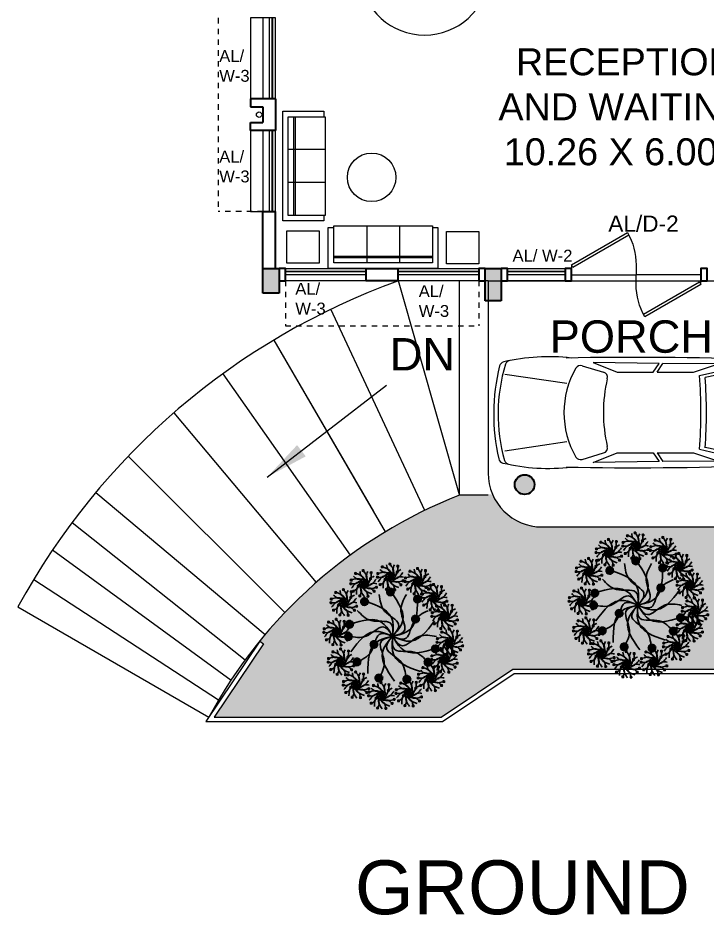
# Model space of a CAD drawing. Header units: millimetres. Extents: x 1898 to 3725, y 783 to 1532.
# Drawn here: x 3099.13 to 3111.91, y 1070.76 to 1087.38 of the extents above; entities that cross this region are included whole.
import ezdxf

# ---------------------------------------------------------------- set-up
doc = ezdxf.new("R2010")
doc.units = ezdxf.units.MM
doc.linetypes.add('CENTER2', pattern=[1.125, 0.75, -0.125, 0.125, -0.125])
doc.linetypes.add('DASHED2', pattern=[0.375, 0.25, -0.125])
doc.layers.get('0').update_dxf_attribs({"lineweight": 20})
for name, color, linetype, lineweight in [('Arrow', 1, 'Continuous', 15), ('CLL LEV.', 15, 'Continuous', 18), ('COL HATCH', 253, 'Continuous', 13), ('Column', 251, 'Continuous', 30), ('DIM', 6, 'Continuous', 18), ('Door', 54, 'Continuous', 18), ('expension joint', 248, 'Continuous', 18), ('Fixture', 44, 'Continuous', 13), ('Hatch', 43, 'Continuous', 13), ('Landscaping', 82, 'Continuous', 13), ('PROJ.', 30, 'DASHED2', 15), ('Railing', 23, 'Continuous', 13), ('RAMP', 213, 'Continuous', 20), ('TEXT', 7, 'Continuous', 15), ('Text-2', 180, 'Continuous', 25), ('TREE', 64, 'Continuous', 13), ('Wall', 7, 'Continuous', 30), ('Window', 150, 'Continuous', 15), ('Window-Wall', 7, 'Continuous', 18)]:
    doc.layers.add(name, color=color, linetype=linetype, lineweight=lineweight)
doc.styles.add('L120', font='arial.ttf', dxfattribs={"height": 0.6})
doc.styles.get("Standard").update_dxf_attribs({"font": 'arial.ttf', "height": 0.2})
doc.styles.add('Tabrej.', font='arial.ttf', dxfattribs={"height": 2})
doc.dimstyles.get("Standard").update_dxf_attribs({"dimtxt": 0.2, "dimasz": 0.07, "dimexe": 0.1, "dimexo": 0.02, "dimgap": 0.09, "dimtad": 0, "dimdec": 3, "dimzin": 0, "dimdsep": 46, "dimtxsty": 'Standard', "dimcen": 0.09, "dimclrd": 3, "dimclre": 3, "dimclrt": 7, "dimadec": 0, "dimazin": 0, "dimtfac": 1, "dimtdec": 3, "dimtofl": 0, "dimtmove": 0, "dimatfit": 3, "dimfxl": 0, "dimtolj": 1, "dimtzin": 0, "dimlwd": -1, "dimlwe": -1, "dimarcsym": 0})

# ---------------------------------------------------------------- blocks, each defined once
blk = doc.blocks.new('WINDOW 1')
at = {"layer": 'CLL LEV.'}
for p, q in [((-0.2299999999995634, 0), (-0.4599999999991269, 0)), ((-0.4599999999991269, 0), (-0.4599999999991269, -1.5)), ((-0.4599999999991269, -1.5), (-0.2299999999995634, -1.5))]:
    blk.add_line(p, q, dxfattribs=at)
at = {"layer": 'Window'}
for p, q in [((-0.0650000000005093, 0), (-0.0650000000005093, -1.5)), ((-0.0499999999992724, -1.5), (-0.0499999999992724, 0))]:
    blk.add_line(p, q, dxfattribs=at)
at = {"layer": 'Window-Wall'}
for p, q in [((0, 0), (-0.2299999999995634, 0)), ((-0.2299999999995634, 0), (-0.2299999999995634, -1.5)), ((-0.1149999999997817, 0), (-0.1149999999997817, -1.5)), ((0, -1.5), (0, 0)), ((-0.2299999999995634, -1.5), (0, -1.5))]:
    blk.add_line(p, q, dxfattribs=at)
blk = doc.blocks.new('*U18')
for p, q in [((0, 0), (0, 5.999999999999999)), ((40, -1.47e-14), (40, 5.999999999999982))]:
    blk.add_line(p, q)
blk.add_lwpolyline([(0, 9e-16), (34.64101615137753, -20.00000000000001), (35.51601615137754, -18.48445554337724), (0.875, 1.515544456622766)], close=True)
blk.add_arc((0, 0), 40, 330.0000000000001, 360)
blk = doc.blocks.new('Door')
at = {"layer": 'Door'}
blk.add_line((0, 0.1799072477216317), (1.199381651477543, 0.1799072477216312), dxfattribs=at)
at = {"layer": 'Door', "xscale": 0.0299845412869386, "yscale": 0.0299845412869386, "zscale": 0.0299845412869386}
blk.add_blockref('*U18', (0, 0), dxfattribs=at)
blk = doc.blocks.new('sofa1')
for p, q in [((1016, -1.867e-13), (-1016, 1.867e-13)), ((-1016, 1.867e-13), (-1016, -761.9999999999997)), ((-914.4, -101.5999999999998), (-914.4, -787.4000000000315)), ((914.4000000000619, -101.6000000000001), (-914.4, -101.5999999999998)), ((-304.7999999999798, -787.4000000000315), (-304.7999999999798, -101.5999999999999)), ((304.8000000000403, -787.4000000000316), (304.8000000000404, -101.6)), ((914.4000000000605, -787.4000000000319), (914.4000000000619, -101.6000000000001)), ((1016, -762), (1016, -1.867e-13)), ((-914.4, -203.1999999999998), (914.4, -203.2000000000002)), ((-914.4, -228.5999999999998), (914.4, -228.6000000000002)), ((-1016, -761.9999999999997), (-914.4, -761.9999999999997)), ((-914.4, -787.4000000000315), (914.4000000000605, -787.4000000000319)), ((914.3999999999997, -762), (1016, -762))]:
    blk.add_line(p, q)
blk = doc.blocks.new('chair1')
for p, q in [((527.4870721769571, 223.5729166666651), (555.8742031836962, 242.9956905133836)), ((527.4870721769564, -223.572916666668), (555.8742031836954, -242.9956905133866))]:
    blk.add_line(p, q)
blk.add_lwpolyline([(57.78737914823243, 204.2636756420529, -0.2838044351802746), (154.6206205289036, 253.0051443462078), (416.0407490489385, 230.2729592575098, -0.3890307372447043), (510.2891555102902, 127.4733835630678), (510.2891555102893, -127.4733835630707, -0.3890307372447047), (416.0407490489378, -230.2729592575127), (154.6206205289036, -253.0051443462107, -0.2838044351802786), (57.78737914823093, -204.2636756420537)], format="xyb")
for centre, radius, start, end in [((389.6731711266473, -1.5972e-12), 389.7073621372094, 148.3892090100921, 211.6107909899075), ((200.7266555102896, -1.0829e-12), 395.9257745676757, 325.6196552761551, 34.38034472384486), ((200.7266555102896, -1.0829e-12), 430.3216079010089, 325.6196552761551, 34.38034472384486)]:
    blk.add_arc(centre, radius, start, end)
blk = doc.blocks.new('rec table')
at = {"layer": 'Fixture', "linetype": 'CENTER2'}
blk.add_line((12601.89610775247, -1085.318805362488), (12601.28900525899, -1085.318805362406), dxfattribs=at)
at = {"layer": 'Fixture'}
blk.add_line((12603.68900525899, -1085.318805362406), (12603.08190276514, -1085.318805362406), dxfattribs=at)
for radius, start, end in [(1.207060455616074, 186.200138675368, 353.7998613246319), (0.6070604556160748, 192.4007083911892, 347.5992916088108)]:
    blk.add_arc((12602.48900525899, -1085.188440706491), radius, start, end, dxfattribs=at)
at = {"layer": 'Fixture', "xscale": 0.001000000000426, "yscale": 0.001000000000426, "zscale": 0.001000000000426, "rotation": 90}
blk.add_blockref('chair1', (12602.46743153237, -1085.320722186521), dxfattribs=at)
blk = doc.blocks.new('PLANTDF')
at = {"color": 1, "lineweight": -3}
for centre, start, end in [((9522.96468687786, -929.890799303193), 278.6787355325631, 342.5072770895728), ((9523.029698928487, -929.8855765446502), 206.6787355312655, 270.5072770896726), ((9522.950672370347, -929.909124881734), 302.6787355334631, 6.507277088643888), ((9522.94956418792, -929.9542433587284), 350.6787355326362, 54.507277088133), ((9523.04645920266, -929.9014298237882), 182.6787355316195, 246.5072770898981), ((9522.945323164966, -929.9315663445076), 326.6787355310985, 30.50727708836977), ((9523.054755895517, -929.9457927578917), 134.6787355333775, 198.507277089071), ((9523.05532236546, -929.922729532586), 158.6787355324081, 222.5072770895164), ((9523.17395564638, -929.8259844103453), 254.6787355318637, 318.507277087344), ((9523.1713644264, -929.9314831950801), 38.67873553348718, 102.5072770877422), ((9523.19424209671, -929.9344573253377), 62.67873553118743, 126.5072770889639), ((9523.19695174116, -929.8241370136044), 230.6787355320873, 294.507277088827), ((9523.153699072403, -929.8370254456399), 278.6787355325631, 342.5072770895728), ((9523.15167432236, -929.9194610050688), 14.67873553222624, 78.50727708772446), ((9523.216351576262, -929.9278691417012), 86.67873553321755, 150.5072770882663), ((9523.21871112303, -929.8318026870965), 206.6787355312655, 270.5072770896726), ((9523.13968456489, -929.8553510241801), 302.6787355334631, 6.507277088643888), ((9523.138576382466, -929.9004695011748), 350.6787355326362, 54.507277088133), ((9523.23386993518, -929.912857800972), 110.6787355335168, 174.5072770892628), ((9523.2354713972, -929.8476559662345), 182.6787355316195, 246.5072770898981), ((9523.134335359508, -929.8777924869544), 326.6787355310985, 30.50727708836977), ((9523.24376809006, -929.892018900338), 134.6787355333775, 198.507277089071), ((9523.24433456, -929.8689556750328), 158.6787355324081, 222.5072770895164), ((9522.984943451838, -929.8797582678993), 254.6787355318637, 318.507277087344), ((9522.982352231855, -929.9852570526332), 38.67873553348718, 102.5072770877422), ((9523.005229902168, -929.9882311828907), 62.67873553118743, 126.5072770889639), ((9523.007939546615, -929.877910871158), 230.6787355320873, 294.507277088827), ((9522.962662127818, -929.9732348626221), 14.67873553222624, 78.50727708772446), ((9523.027339381717, -929.981642999254), 86.67873553321755, 150.5072770882663), ((9523.04485774064, -929.966631658526), 110.6787355335168, 174.5072770892628), ((9523.361289236855, -929.8909964100154), 254.6787355318637, 318.507277087344), ((9523.358698016877, -929.9964951947501), 38.67873553348718, 102.5072770877422), ((9523.381575687188, -929.9994693250077), 62.67873553118743, 126.5072770889639), ((9523.384285331636, -929.8891490132744), 230.6787355320873, 294.507277088827), ((9523.34103266288, -929.90203744531), 278.6787355325631, 342.5072770895728), ((9523.339007912838, -929.9844730047392), 14.67873553222624, 78.50727708772446), ((9523.403685166739, -929.9928811413713), 86.67873553321755, 150.5072770882663), ((9523.406044713509, -929.8968146867663), 206.6787355312655, 270.5072770896726), ((9523.327018155367, -929.92036302385), 302.6787355334631, 6.507277088643888), ((9523.325909972944, -929.965481500845), 350.6787355326362, 54.507277088133), ((9523.42120352566, -929.9778698006422), 110.6787355335168, 174.5072770892628), ((9523.42280498768, -929.9126679659047), 182.6787355316195, 246.5072770898981), ((9523.321668949984, -929.9428044866247), 326.6787355310985, 30.50727708836977), ((9523.43110168054, -929.9570309000079), 134.6787355333775, 198.507277089071), ((9523.431668150477, -929.9339676747028), 158.6787355324081, 222.5072770895164), ((9522.866448887253, -930.0317781967972), 254.6787355318637, 318.507277087344), ((9522.863857667275, -930.137276981532), 38.67873553348718, 102.5072770877422), ((9522.886735337584, -930.1402511117894), 62.67873553118743, 126.5072770889639), ((9522.889444982033, -930.029930800056), 230.6787355320873, 294.507277088827), ((9522.84619231328, -930.042819232092), 278.6787355325631, 342.5072770895728), ((9522.844167563237, -930.1252547915207), 14.67873553222624, 78.50727708772446), ((9522.908844817137, -930.1336629281527), 86.67873553321755, 150.5072770882663), ((9522.911204363903, -930.037596473548), 206.6787355312655, 270.5072770896726), ((9522.832177805763, -930.0611448106321), 302.6787355334631, 6.507277088643888), ((9522.83106962334, -930.1062632876267), 350.6787355326362, 54.507277088133), ((9522.926363176059, -930.118651587424), 110.6787355335168, 174.5072770892628), ((9522.927964638076, -930.0534497526863), 182.6787355316195, 246.5072770898981), ((9522.826828600384, -930.0835862734067), 326.6787355310985, 30.50727708836977), ((9522.936261330937, -930.0978126867896), 134.6787355333775, 198.507277089071), ((9522.936827800873, -930.0747494614847), 158.6787355324081, 222.5072770895164), ((9523.336639266836, -930.0308945579213), 254.6787355318637, 318.507277087344), ((9523.334048046852, -930.136393342656), 38.67873553348718, 102.5072770877422), ((9523.356925717164, -930.1393674729137), 62.67873553118743, 126.5072770889639), ((9523.359635361612, -930.0290471611803), 230.6787355320873, 294.507277088827), ((9523.316382692858, -930.0419355932152), 278.6787355325631, 342.5072770895728), ((9523.314357942816, -930.1243711526448), 14.67873553222624, 78.50727708772446), ((9523.379035196716, -930.132779289277), 86.67873553321755, 150.5072770882663), ((9523.381394743486, -930.0367128346724), 206.6787355312655, 270.5072770896726), ((9523.302368185345, -930.060261171756), 302.6787355334631, 6.507277088643888), ((9523.301260002918, -930.1053796487506), 350.6787355326362, 54.507277088133), ((9523.396553555636, -930.1177679485482), 110.6787355335168, 174.5072770892628), ((9523.398155017656, -930.0525661138104), 182.6787355316195, 246.5072770898981), ((9523.297018979965, -930.0827026345306), 326.6787355310985, 30.50727708836977), ((9523.40645171051, -930.0969290479137), 134.6787355333775, 198.507277089071), ((9523.407018180456, -930.0738658226088), 158.6787355324081, 222.5072770895164), ((9522.851616587606, -930.1180319267213), 254.6787355318637, 318.507277087344), ((9522.87461268238, -930.1161845299803), 230.6787355320873, 294.507277088827), ((9522.831360013628, -930.1290729620152), 278.6787355325631, 342.5072770895728), ((9522.829335263588, -930.2115085214444), 14.67873553222624, 78.50727708772446), ((9522.894012517489, -930.2199166580763), 86.67873553321755, 150.5072770882663), ((9522.896372064257, -930.1238502034724), 206.6787355312655, 270.5072770896726), ((9522.817345506115, -930.1473985405563), 302.6787355334631, 6.507277088643888), ((9522.81623732369, -930.1925170175508), 350.6787355326362, 54.507277088133), ((9522.911530876407, -930.204905317348), 110.6787355335168, 174.5072770892628), ((9522.913132338428, -930.1397034826106), 182.6787355316195, 246.5072770898981), ((9522.811996300736, -930.16984000333), 326.6787355310985, 30.50727708836977), ((9522.921429031288, -930.184066416714), 134.6787355333775, 198.507277089071), ((9522.921995501225, -930.1610031914082), 158.6787355324081, 222.5072770895164), ((9522.849025367625, -930.2235307114553), 38.67873553348718, 102.5072770877422), ((9522.871903037936, -930.2265048417128), 62.67873553118743, 126.5072770889639), ((9523.028163981247, -930.1883308580499), 254.6787355318637, 318.507277087344), ((9523.051160076024, -930.1864834613092), 230.6787355320873, 294.507277088827), ((9523.007907407271, -930.1993718933443), 278.6787355325631, 342.5072770895728), ((9523.005882657228, -930.2818074527733), 14.67873553222624, 78.50727708772446), ((9523.0729194579, -930.1941491348014), 206.6787355312655, 270.5072770896726), ((9522.99389289976, -930.217697471884), 302.6787355334631, 6.507277088643888), ((9522.992784717331, -930.26281594888), 350.6787355326362, 54.507277088133), ((9523.088078270048, -930.2752042486763), 110.6787355335168, 174.5072770892628), ((9523.089679732071, -930.2100024139386), 182.6787355316195, 246.5072770898981), ((9522.988543694377, -930.2401389346588), 326.6787355310985, 30.50727708836977), ((9523.097976424928, -930.254365348042), 134.6787355333775, 198.507277089071), ((9523.098542894868, -930.2313021227368), 158.6787355324081, 222.5072770895164), ((9523.025572761266, -930.293829642784), 38.67873553348718, 102.5072770877422), ((9523.04845043158, -930.2968037730417), 62.67873553118743, 126.5072770889639), ((9523.070559911132, -930.2902155894052), 86.67873553321755, 150.5072770882663), ((9523.460761159604, -930.2531015847452), 254.6787355318637, 318.507277087344), ((9523.440504585627, -930.2641426200398), 278.6787355325631, 342.5072770895728), ((9523.438479835584, -930.3465781794687), 14.67873553222624, 78.50727708772446), ((9523.505516636253, -930.258919861497), 206.6787355312655, 270.5072770896726), ((9523.42649007811, -930.28246819858), 302.6787355334631, 6.507277088643888), ((9523.425381895688, -930.3275866755754), 350.6787355326362, 54.507277088133), ((9523.520675448404, -930.339974975372), 110.6787355335168, 174.5072770892628), ((9523.522276910424, -930.2747731406344), 182.6787355316195, 246.5072770898981), ((9523.421140872731, -930.3049096613547), 326.6787355310985, 30.50727708836977), ((9523.530573603284, -930.3191360747376), 134.6787355333775, 198.507277089071), ((9522.898638930952, -930.3029132006261), 254.6787355318637, 318.507277087344), ((9522.896047710972, -930.4084119853608), 38.67873553348718, 102.5072770877422), ((9522.91892538128, -930.411386115618), 62.67873553118743, 126.5072770889639), ((9522.921635025728, -930.3010658038851), 230.6787355320873, 294.507277088827), ((9522.878382356976, -930.3139542359207), 278.6787355325631, 342.5072770895728), ((9522.876357606934, -930.3963897953496), 14.67873553222624, 78.50727708772446), ((9522.941034860833, -930.4047979319816), 86.67873553321755, 150.5072770882663), ((9522.943394407605, -930.3087314773774), 206.6787355312655, 270.5072770896726), ((9522.864367849465, -930.3322798144608), 302.6787355334631, 6.507277088643888), ((9522.86325966704, -930.3773982914554), 350.6787355326362, 54.507277088133), ((9522.958553219756, -930.3897865912528), 110.6787355335168, 174.5072770892628), ((9522.960154681774, -930.324584756515), 182.6787355316195, 246.5072770898981), ((9522.85901864408, -930.3547212772354), 326.6787355310985, 30.50727708836977), ((9522.968451374636, -930.3689476906185), 134.6787355333775, 198.507277089071), ((9522.96901784457, -930.3458844653136), 158.6787355324081, 222.5072770895164), ((9523.458169939624, -930.3586003694801), 38.67873553348718, 102.5072770877422), ((9523.481047609934, -930.3615744997373), 62.67873553118743, 126.5072770889639), ((9523.48375725438, -930.251254188004), 230.6787355320873, 294.507277088827), ((9523.503157089486, -930.3549863161007), 86.67873553321755, 150.5072770882663), ((9523.401171842115, -930.3444954964276), 254.6787355318637, 318.507277087344), ((9523.398580622135, -930.4499942811623), 38.67873553348718, 102.5072770877422), ((9523.421458292443, -930.4529684114196), 62.67873553118743, 126.5072770889639), ((9523.424167936892, -930.3426480996865), 230.6787355320873, 294.507277088827), ((9523.380915268139, -930.3555365317222), 278.6787355325631, 342.5072770895728), ((9523.378890518095, -930.4379720911513), 14.67873553222624, 78.50727708772446), ((9523.443567771996, -930.4463802277832), 86.67873553321755, 150.5072770882663), ((9523.445927318766, -930.3503137731785), 206.6787355312655, 270.5072770896726), ((9523.366900760626, -930.3738621102623), 302.6787355334631, 6.507277088643888), ((9523.365792578203, -930.4189805872568), 350.6787355326362, 54.507277088133), ((9523.461086130917, -930.4313688870544), 110.6787355335168, 174.5072770892628), ((9523.462687592935, -930.3661670523168), 182.6787355316195, 246.5072770898981), ((9523.361551555245, -930.3963035730368), 326.6787355310985, 30.50727708836977), ((9523.4709842858, -930.41052998642), 134.6787355333775, 198.507277089071), ((9523.471550755736, -930.387466761115), 158.6787355324081, 222.5072770895164), ((9523.04459433366, -930.4285885048253), 254.6787355318637, 318.507277087344), ((9523.04200311368, -930.5340872895599), 38.67873553348718, 102.5072770877422), ((9523.064880783988, -930.5370614198174), 62.67873553118743, 126.5072770889639), ((9523.067590428436, -930.426741108084), 230.6787355320873, 294.507277088827), ((9523.024337759683, -930.4396295401199), 278.6787355325631, 342.5072770895728), ((9523.022313009642, -930.522065099549), 14.67873553222624, 78.50727708772446), ((9523.08699026354, -930.5304732361807), 86.67873553321755, 150.5072770882663), ((9523.089349810312, -930.4344067815763), 206.6787355312655, 270.5072770896726), ((9523.010323252172, -930.4579551186599), 302.6787355334631, 6.507277088643888), ((9523.009215069746, -930.5030735956548), 350.6787355326362, 54.507277088133), ((9523.104508622464, -930.515461895452), 110.6787355335168, 174.5072770892628), ((9523.106110084482, -930.4502600607144), 182.6787355316195, 246.5072770898981), ((9523.004974046788, -930.4803965814348), 326.6787355310985, 30.50727708836977), ((9523.114406777344, -930.4946229948176), 134.6787355333775, 198.507277089071), ((9523.11497324728, -930.4715597695127), 158.6787355324081, 222.5072770895164), ((9523.221365782929, -930.4640733959034), 278.6787355325631, 342.5072770895728), ((9523.286377833556, -930.4588506373597), 206.6787355312655, 270.5072770896726), ((9523.207351275416, -930.4823989744434), 302.6787355334631, 6.507277088643888), ((9523.206243092993, -930.527517451438), 350.6787355326362, 54.507277088133), ((9523.303138107725, -930.4747039164977), 182.6787355316195, 246.5072770898981), ((9523.202002070035, -930.504840437218), 326.6787355310985, 30.50727708836977), ((9523.31143480059, -930.5190668506012), 134.6787355333775, 198.507277089071), ((9523.312001270524, -930.4960036252963), 158.6787355324081, 222.5072770895164), ((9523.241622356905, -930.4530323606084), 254.6787355318637, 318.507277087344), ((9523.239031136925, -930.5585311453433), 38.67873553348718, 102.5072770877422), ((9523.261908807237, -930.5615052756008), 62.67873553118743, 126.5072770889639), ((9523.264618451685, -930.4511849638676), 230.6787355320873, 294.507277088827), ((9523.219341032887, -930.5465089553322), 14.67873553222624, 78.50727708772446), ((9523.284018286788, -930.5549170919644), 86.67873553321755, 150.5072770882663), ((9523.301536645708, -930.5399057512357), 110.6787355335168, 174.5072770892628)]:
    blk.add_arc(centre, 0.0554807208591023, start, end, dxfattribs=at)
at = {"color": 64, "lineweight": -3}
for points in [[(9522.984576549074, -930.4444711169274), (9523.079264614229, -930.2173931453508), (9523.26974102952, -930.1555036063544), (9523.253927593123, -930.0204185416658), (9523.301271452268, -929.9068790221182)], [(9523.169098107033, -930.5120657327697), (9523.112229278096, -930.2726995464482), (9523.229950176798, -930.11067062981), (9523.137755829184, -930.0106794214947), (9523.109320960668, -929.8909959984517)], [(9523.192611385452, -929.8765721557463), (9523.249480214388, -930.1159383420677), (9523.131759315684, -930.2779672587061), (9523.223953663299, -930.3779584670211), (9523.252388531811, -930.4976418900644)], [(9523.003599190912, -929.9303460133003), (9523.190302954188, -930.0905706669485), (9523.190302954188, -930.290849422234), (9523.323663105799, -930.3175535311757), (9523.417015548666, -930.397665858)], [(9523.377132943408, -929.944166771588), (9523.282444878252, -930.1712447431654), (9523.09196846296, -930.2331342821602), (9523.107781899362, -930.3682193468496), (9523.060438040213, -930.4817588663975)], [(9522.875026591184, -930.2813268734857), (9523.085103927873, -930.1532731836992), (9523.275580343165, -930.2151627226943), (9523.342188013205, -930.0965817049704), (9523.44722685498, -930.0325543263176)], [(9523.358110301573, -930.4582918752158), (9523.171406538297, -930.2980672215676), (9523.171406538297, -930.097788466282), (9523.038046386682, -930.0710843573407), (9522.944693943817, -929.9909720305161)], [(9522.88229259381, -930.0849485583698), (9523.127516799681, -930.1048313074873), (9523.245237698386, -930.2668602241253), (9523.368824608824, -930.2100771717168), (9523.491437165805, -930.2200182163936)], [(9523.479416898672, -930.3036893301463), (9523.2341926928, -930.2838065810288), (9523.116471794096, -930.1217776643904), (9522.992884883659, -930.1785607167993), (9522.870272326676, -930.1686196721226)], [(9523.4866829013, -930.1073110150301), (9523.276605564608, -930.2353647048168), (9523.08612914932, -930.1734751658217), (9523.019521479277, -930.2920561835454), (9522.914482637503, -930.3560835621986)]]:
    blk.add_spline(points, degree=3, dxfattribs=at)
blk = doc.blocks.new('02PCAR01')
at = {"color": 0, "linetype": 'ByBlock'}
for p, q in [((-137.9997438427015, 26.02802630609608), (-144.9997438427015, 26.02802630609608)), ((-112.5247819854683, 20.16499277812227), (-137.9997438427015, 26.02802630609608)), ((-122.9401215569276, 26.61152007061128), (-92.4825269204805, 26.842350233243)), ((-109.2888132979967, 22.08449975347685), (-122.9401215569276, 26.61152007061128)), ((-89.35098485400908, 22.08449975347685), (-92.4825269204805, 26.842350233243)), ((-90.39052768432225, 26.87140577818968), (-54.31320606322538, 27.31692413403835)), ((-87.23477266372788, 22.08449975347685), (-90.39052768432225, 26.87140577818968)), ((-54.31320606322538, 27.31692413403835), (-67.49966556103323, 22.08449975347685)), ((-48.33139423533862, 25.72324851662847), (-60.00702973400735, 22.19852836608698)), ((-136.9130736546792, 23.49530788033076), (-115.5914849860858, 19.26288349976949)), ((-89.35098485400908, 22.08449975347685), (-109.2888132979967, 22.08449975347685)), ((-67.49966556103323, 22.08449975347685), (-87.23477266372788, 22.08449975347685)), ((-5.999743842701491, 20.97197369390415), (-39.99974384270149, 15.97197369390415)), ((-136.9130736546792, -23.35685276945196), (-115.5914849860858, -19.12442838889046)), ((-5.999743842701491, -20.97197369390392), (-39.99974384270149, -15.97197369390392)), ((-112.5133255233961, -20.10595152365045), (-137.9997438427015, -25.97197369390392)), ((-109.2888132979967, -21.94604464259828), (-122.9401215569276, -26.47306495973271)), ((-89.35098485400908, -21.94604464259805), (-109.2888132979967, -21.94604464259828)), ((-89.35098485400908, -21.94604464259805), (-92.4825269204805, -26.70389512236443)), ((-87.23477266372788, -21.94604464259828), (-90.39052768432225, -26.73295066731089)), ((-67.49966556103323, -21.94604464259828), (-87.23477266372788, -21.94604464259828)), ((-54.31320606322538, -27.17846902315955), (-67.49966556103323, -21.94604464259828)), ((-48.33139423534863, -25.52351837676929), (-60.00702973400189, -21.99879822623257)), ((-137.9997438427015, -25.97197369390392), (-144.9997438427015, -25.97197369390392)), ((-122.9401215569276, -26.47306495973271), (-92.4825269204805, -26.70389512236443)), ((-90.39052768432225, -26.73295066731089), (-54.31320606322538, -27.17846902315955))]:
    blk.add_line(p, q, dxfattribs=at)
for centre, radius, start, end in [((-77.24322301448001, -1914.326592704805), 1944.596564051584, 88.89024164479488, 92.01225468054943), ((-30.01866529687959, -77.69189224817183), 108.3074141948626, 76.66074678640614, 96.565500417639), ((110.8856496775431, 0.09986506992822797), 260.7284208544678, 174.2342012638163, 185.7657987361837), ((-145.4087945331544, 25.93781619222), 3.135129170786206, 92.11191054820024, 173.4899239594744), ((111.8924411696164, 0.09986506992822797), 258.7568396342944, 174.0141861234871, 185.985813876513), ((-141.5738679889762, 24.61468900444811), 4.598671866932504, 94.39870535499537, 147.5288077091498), ((-47.46438045953187, 22.85126538426834), 3, 31.14552362731522, 106.7983717813039), ((-8.860424086256671, 25.33013629940956), 3.135129170786206, 17.81787627694077, 78.39420676235203), ((-95.47226908039147, 0.9123484636440935), 93.12114487892485, 343.0347118802515, 15.8141098076295), ((-5.75369369883947, 24.64295367701561), 3.135129170786206, 14.3451658517873, 76.66074678640665), ((-111.753063082509, 0.9132167133986968), 111.7567944633005, 346.3976144562911, 12.66699730641171), ((-7.970602699153687, 0.09986506992822797), 131.0586831458065, 169.6897201036084, 190.3102798963917), ((147.7145241552159, 0.1035530634626411), 261.0114132064164, 175.5918764209578, 184.4407231079924), ((-59.14001595820059, 19.32654523372685), 3, 106.7983717813039, 193.6630841216152), ((-87.12257143773559, 0.09986506992822797), 48.72014591624971, 330.077416555536, 29.92258344446025), ((146.0145102396043, 0.09986506992822797), 262.311399289117, 175.797135393886, 184.202864606114), ((-142.7041877140125, 0.09986506992777322), 82.74774914337145, 347.0683172584346, 12.93168274156549), ((-59.14001595819491, -19.12681509387244), 3, 166.3369158783852, 253.201628218692), ((-47.46438045954187, -22.65153524440939), 3, 253.2016282186949, 328.8544763726824), ((-145.4087945331537, -25.73808605236354), 3.135129170786206, 186.5100760405258, 267.888089451813), ((-77.24322301448638, 1914.526322844674), 1944.596564051597, 267.9877453194509, 271.1097583552053), ((-141.5738679889762, -24.41495886459211), 4.598671866932504, 212.4711922908502, 265.6012946450047), ((-30.01866529687959, 77.89162238802783), 108.3074141948626, 263.434499582361, 283.1155720064253), ((-9.36582196846507, -25.23291203340614), 3.135129170786206, 281.3248561490798, 340.8825750929797), ((-6.153390125811029, -24.53717326141214), 3.135129170786206, 283.1155720064243, 344.5941487848717)]:
    blk.add_arc(centre, radius, start, end, dxfattribs=at)
blk = doc.blocks.new('CU')
at = {"layer": 'COL HATCH', "linetype": 'CENTER2'}
h = blk.add_hatch(color=256, dxfattribs=at)
h.dxf.hatch_style = 1
h.paths.add_polyline_path([(0, 0.0350000000000001), (2.775557561562891e-17, -0.2650000000000004), (0.4600000000000364, -0.2650000000000005), (0.4600000000000364, 0.03500000000000004)])
at = {"layer": 'Column', "linetype": 'CENTER2'}
blk.add_lwpolyline([(0, 0.0350000000000001), (0, -0.2650000000000004), (0.4600000000000364, -0.2650000000000004), (0.4600000000000364, 0.035), (0, 0.0350000000000001)], dxfattribs=at)
blk = doc.blocks.new('C2')
at = {"layer": 'COL HATCH'}
h = blk.add_hatch(color=256, dxfattribs=at)
h.dxf.hatch_style = 1
h.paths.add_polyline_path([(0.2999999999992724, 0), (0, 0), (0, -0.599999999999909), (0.2999999999992724, -0.599999999999909)])
at = {"layer": 'Column'}
for p, q in [((0, 0), (0, -0.599999999999909)), ((0.2999999999992724, 0), (0, 0)), ((0.2999999999992724, -0.599999999999909), (0.2999999999992724, 0)), ((0, -0.599999999999909), (0.2999999999992724, -0.599999999999909))]:
    blk.add_line(p, q, dxfattribs=at)
blk = doc.blocks.new('SHAFT')
at = {"layer": 'Fixture'}
blk.add_circle((0.3274999999975989, -0.3024592772420078), 0.05, dxfattribs=at)
at = {"layer": 'Wall'}
for p, q in [((0.0349999999925785, 0), (0.6199999999971624, 0)), ((0.0349999999907595, -4.547e-13), (0.0349999999907595, -0.4599999999995817)), ((0.6199999999971624, -8.527e-13), (0.6199999999953434, -0.4600000000008322)), ((0.1849999999903957, -0.4600000000000364), (0.1849999999903957, -0.2300000000000182)), ((0.1849999999903957, -0.2299999999991655), (0.4699999999993452, -0.2299999999991087)), ((0.4699999999993452, -0.4599999999999796), (0.4699999999993452, -0.2299999999999613)), ((0.0349999999907595, -0.4599999999991269), (0.1849999999922147, -0.4599999999991269)), ((0.6199999999989814, -0.4599999999999796), (0.4699999999975262, -0.4599999999999796))]:
    blk.add_line(p, q, dxfattribs=at)
blk = doc.blocks.new('A$C792C4BBB')
at = {"lineweight": 30, "ltscale": 0.05}
h = blk.add_hatch(color=0, dxfattribs=at)
h.dxf.hatch_style = 1
h.paths.add_polyline_path([(-2.248883461155855, -3.774973341363875, 1), (-1.882883461154051, -3.774973341363875, 1)])
h = blk.add_hatch(color=0, dxfattribs=at)
h.dxf.hatch_style = 1
h.paths.add_polyline_path([(1.866116538843925, -3.774973341363875, 1), (2.23211653884573, -3.774973341363875, 1)])
at = {"layer": 'Landscaping'}
h = blk.add_hatch(dxfattribs=at)
h.set_pattern_fill('DOTS', color=256, scale=1.5, style=0)
h.set_pattern_definition([(0, (-7.821730925025568, -8.083454481365152), (0.046875, 0.09375), [0, -0.09375])])
edge = h.paths.add_edge_path()
edge.add_line((-6.973667041688585, -6.678957476426816), (-6.907281095408776, -6.723599453718758))
edge.add_line((-6.907281095408776, -6.723599453718758), (-7.821730925025568, -8.083454481365152))
edge.add_line((-7.821730925025568, -8.083454481365152), (-3.611177206244974, -8.083454481365152))
edge.add_line((-3.611177206244974, -8.083454481365152), (-2.287092830005349, -7.19729419895566))
edge.add_line((-2.287092830005349, -7.19729419895566), (2.297424124821191, -7.19729419895566))
edge.add_line((2.297424124821191, -7.19729419895566), (3.611804715064864, -8.076960099366488))
edge.add_line((3.611804715064864, -8.076960099366488), (7.814606241045027, -8.076960099366488))
edge.add_line((7.814606241045027, -8.076960099366488), (6.902570696675677, -6.720695293759157))
edge.add_line((6.902570696675677, -6.720695293759157), (6.973142958658282, -6.673238181321692))
edge.add_arc((0.0020360801152615, -12.28019155639104), 8.946186744209587, 38.81017989663218, 68.5702421947414)
edge.add_line((3.270617545024563, -3.952488843786397), (2.663009703963903, -3.951895578704983))
edge.add_arc((1.742999999996833, -3.559999999995947), 1.000000000002633, 270.00000000009976, 336.9275006287611, ccw=False)
edge.add_line((1.742999999998573, -4.559999999998581), (-1.742999999998574, -4.559999999998581))
edge.add_arc((-1.742999999998574, -3.559999999998582), 0.9999999999999982, 203.2085638020531, 270.00000000000006, ccw=False)
edge.add_line((-2.662076447852071, -3.95407928516972), (-3.271230085649634, -3.954329086337054))
edge.add_arc((0.0020360801218677, -12.28019155638202), 8.946186744199322, 111.4619927745131, 141.2368117026059)
at = {"layer": 'Column', "lineweight": 30, "ltscale": 0.05}
for centre in [(-2.065883461154953, -3.774973341363875), (2.049116538844828, -3.774973341363875)]:
    blk.add_circle(centre, 0.183, dxfattribs=at)
at = {"layer": 'Hatch', "color": 26}
blk.add_line((-6.973667041688585, -6.678957476426816), (-6.907281095408776, -6.723599453718758), dxfattribs=at)
at = {"layer": 'Railing', "color": 26}
for points in [[(-6.973667041688585, -6.678957476426816), (-7.971933772798858, -8.16345448136508), (-3.586876747407587, -8.16345448136508), (-2.262792371167961, -7.277294198955814), (2.273123665983803, -7.277294198955588), (3.587504256227475, -8.156960099366643), (7.970888473856259, -8.156960099366412), (6.973142958657732, -6.673238181322062)], [(-6.907281095408776, -6.723599453718758), (-7.821730925025568, -8.083454481365152), (-3.611177206244974, -8.083454481365152), (-2.287092830005349, -7.19729419895566), (2.297424124821191, -7.19729419895566), (3.611804715064864, -8.076960099366488), (7.814606241045027, -8.076960099366488), (6.902570696675677, -6.720695293759157), (6.973142958657732, -6.673238181322062)]]:
    blk.add_lwpolyline(points, dxfattribs=at)
at = {"layer": 'RAMP', "ltscale": 0.05}
for p, q in [((2.73699953922798, 0.002247233205110888), (4.398392454228343, 0.002928535694032064)), ((3.2684760471261, -3.959999667033657), (3.26685186533517, 0.000655348939403666)), ((3.2684760471261, -3.959999667033657), (4.398392454228343, 0.002928535694032064)), ((-2.743000000000393, -2.842170943040401e-14), (-4.404392915000741, -0.0006813024889495978)), ((-3.271226660514913, -3.962681462346069), (-4.404392915000741, -0.0006813024889495978)), ((-3.917835409222164, -4.254400894638941), (-5.658324479138685, -0.5259026836475371)), ((3.915323834396048, -4.251188679851808), (5.652754361167879, -0.5212642467692348)), ((-6.714135057628965, -1.095557730772704), (-4.868299113487694, -4.271575284104486)), ((-6.714135057628994, -1.095557730772711), (-4.647904889643968, -4.650794209709616)), ((6.709031791721898, -1.090053170773025), (4.645718174436254, -4.646983089253105)), ((6.70903179172187, -1.090053170773018), (4.865801304705982, -4.267583533096968)), ((-7.65893932634485, -1.720246273094205), (-5.300774332181462, -5.085117226042954)), ((7.654348085999487, -1.713966614180642), (5.298943610906065, -5.080770503391562)), ((-8.56956229549624, -2.445015408919275), (-5.929549212752804, -5.588641538958157)), ((8.565565174111697, -2.437988651499261), (5.928131249512887, -5.58377895218603)), ((-9.410711301757445, -3.246743970358104), (-6.509848640061819, -6.145228441079304)), ((9.40737144159118, -3.239027068176789), (6.508886970869995, -6.139889729872422)), ((-10.01362933633567, -3.920201434970899), (-6.87627972200022, -6.553704736328541)), ((-3.271226660514913, -3.962681462346069), (-2.7413750763086, -3.962464181292432)), ((3.2684760471261, -3.959999667033657), (2.738624462919773, -3.960216948087293)), ((10.01084161494109, -3.911989818215297), (6.875652944682443, -6.548065356342804)), ((-10.45324869365544, -4.476986518467562), (-7.244629223432511, -7.020801480334029)), ((10.45091747616389, -4.468414157100334), (7.24438541537566, -7.014859838446476)), ((-10.81366292616252, -4.984737933064899), (-7.507802881963158, -7.397962614865023)), ((10.8117480238555, -4.975869804297055), (7.507868317128199, -7.391805002136323)), ((-11.16300462146096, -5.531498742472593), (-7.738400850697076, -7.766082195315647)), ((11.16153803193107, -5.522343914414478), (7.738768124536975, -7.759735332000481)), ((-11.45637764768844, -6.04258437038208), (-7.918136871745972, -8.083454481365258)), ((11.45533013047284, -6.033188758185965), (7.918764380565833, -8.076960099366516))]:
    blk.add_line(p, q, dxfattribs=at)
at = {"layer": 'RAMP'}
blk.add_line((-3.271226660514913, -3.962681462346069), (-3.272850842305843, -0.002026446373008639), dxfattribs=at)
at = {"layer": 'RAMP', "ltscale": 0.05}
for centre, radius, start, end in [((0.002036080121115447, -12.28019155638006), 13.04618674419723, 28.60950156388025, 70.30676995309634), ((0.002036080121087025, -12.28019155638006), 13.04618674419723, 109.7402216461176, 151.4374900353328), ((0.01365189116997101, -12.36584809032906), 9.013998446949811, 111.3718487858449, 151.6352732726829), ((-0.009509475126435518, -12.36585758832099), 9.013998446949811, 28.41171832653033, 68.67514281336818)]:
    blk.add_arc(centre, radius, start, end, dxfattribs=at)
at = {"layer": 'Wall'}
blk.add_line((-2.741376086954347, -3.959999667033657), (-2.741376086954347, -3.959999667033657), dxfattribs=at)
at = {"layer": 'Window-Wall', "lineweight": 15}
for p, q in [((-2.742999999998573, 0), (-2.742999999998573, -3.559999999998581)), ((-2.742999999998573, 0), (2.742999999998573, 0)), ((2.742999999998573, 0), (2.742999999998573, -3.559999999998581))]:
    blk.add_line(p, q, dxfattribs=at)
at = {"layer": 'Window-Wall', "lineweight": 15, "ltscale": 0.03}
blk.add_line((-1.742999999998573, -4.559999999998581), (1.742999999998573, -4.559999999998581), dxfattribs=at)
for centre, start, end in [((-1.742999999998573, -3.559999999998581), 180.000000000026, 270), ((1.742999999998573, -3.559999999998581), 270, 0)]:
    blk.add_arc(centre, 1, start, end, dxfattribs=at)
at = {"layer": 'Arrow', "xscale": 0.03390129313220053, "yscale": 0.03390129313220053, "zscale": 0.03390129313220053, "rotation": 180}
blk.add_blockref('02PCAR01', (-2.639206326193252, -2.436421109214479), dxfattribs=at)
at = {"layer": 'TREE'}
for p, xscale, yscale, zscale, rotation in [((-7349.158775923259, 137.2548157973457), 0.7682003146567565, 0.7682003146567565, 0.7682003146567565, 4.47054656640355), ((-7349.653470538027, 137.1334002991792), 0.7682003146567565, 0.7682003146567565, 0.7682003146567565, 4.47054656640355), ((-7348.645762329191, 137.172538792724), 0.7682003146567565, 0.7682003146567565, 0.7682003146567565, 4.47054656640355), ((-7350.020611115884, 136.7812581661259), 0.7682003146567565, 0.7682003146567565, 0.7682003146567565, 4.47054656640355), ((-24952.15275736312, 476.6817059034727), 2.608229868621348, 2.608229868621348, 2.608229868621348, 4.47054656640355), ((-7348.348378356465, 136.8754127738294), 0.7682003146567565, 0.7682003146567565, 0.7682003146567565, 4.47054656640355), ((-7353.703357898133, 136.6778212634809), 0.7682003146567565, 0.7682003146567565, 0.7682003146567565, 4.47054656640355), ((-7353.190344304064, 136.5955442588594), 0.7682003146567565, 0.7682003146567565, 0.7682003146567565, 4.47054656640355), ((7353.186739492615, 136.5955442588594), -0.7682003146567565, 0.7682003146567565, 0.7682003146567565, 355.5294534335964), ((7353.699753086686, 136.6778212634809), -0.7682003146567565, 0.7682003146567565, 0.7682003146567565, 355.5294534335964), ((-7354.1980525129, 136.5564057653145), 0.7682003146567565, 0.7682003146567565, 0.7682003146567565, 4.47054656640355), ((-7348.151646937607, 136.5280098905737), 0.7682003146567565, 0.7682003146567565, 0.7682003146567565, 4.47054656640355), ((7354.194447701457, 136.5564057653145), -0.7682003146567565, 0.7682003146567565, 0.7682003146567565, 355.5294534335964), ((-24956.69733933799, 476.104711369608), 2.608229868621348, 2.608229868621348, 2.608229868621348, 4.47054656640355), ((-7352.892960331336, 136.2984182399648), 0.7682003146567565, 0.7682003146567565, 0.7682003146567565, 4.47054656640355), ((-7350.152787584932, 136.2310289970319), 0.7682003146567565, 0.7682003146567565, 0.7682003146567565, 4.47054656640355), ((7352.889355519897, 136.2984182399648), -0.7682003146567565, 0.7682003146567565, 0.7682003146567565, 355.5294534335964), ((24956.69373452655, 476.104711369608), -2.608229868621348, 2.608229868621348, 2.608229868621348, 355.5294534335964), ((-7354.565193090755, 136.2042636322612), 0.7682003146567565, 0.7682003146567565, 0.7682003146567565, 4.47054656640355), ((7354.561588279314, 136.2042636322612), -0.7682003146567565, 0.7682003146567565, 0.7682003146567565, 355.5294534335964), ((-7352.696228912481, 135.9510153567089), 0.7682003146567565, 0.7682003146567565, 0.7682003146567565, 4.47054656640355), ((-7348.055568072627, 136.0480440680007), 0.7682003146567565, 0.7682003146567565, 0.7682003146567565, 4.47054656640355), ((7352.692624101038, 135.9510153567089), -0.7682003146567565, 0.7682003146567565, 0.7682003146567565, 355.5294534335964), ((-7354.697369559807, 135.6540344631671), 0.7682003146567565, 0.7682003146567565, 0.7682003146567565, 4.47054656640355), ((-7350.072010168819, 135.6808043631035), 0.7682003146567565, 0.7682003146567565, 0.7682003146567565, 4.47054656640355), ((-7348.156220626499, 135.72806534123), 0.7682003146567565, 0.7682003146567565, 0.7682003146567565, 4.47054656640355), ((7354.693764748366, 135.6540344631671), -0.7682003146567565, 0.7682003146567565, 0.7682003146567565, 355.5294534335964), ((-7352.600150047499, 135.4710495341361), 0.7682003146567565, 0.7682003146567565, 0.7682003146567565, 4.47054656640355), ((7352.596545236053, 135.4710495341361), -0.7682003146567565, 0.7682003146567565, 0.7682003146567565, 355.5294534335964), ((-7349.792983748291, 135.2552968291153), 0.7682003146567565, 0.7682003146567565, 0.7682003146567565, 4.47054656640355), ((-7348.405177920762, 135.3873472945311), 0.7682003146567565, 0.7682003146567565, 0.7682003146567565, 4.47054656640355), ((-7354.616592143691, 135.1038098292388), 0.7682003146567565, 0.7682003146567565, 0.7682003146567565, 4.47054656640355), ((-7352.700802601372, 135.1510708073653), 0.7682003146567565, 0.7682003146567565, 0.7682003146567565, 4.47054656640355), ((-7348.816380810338, 135.1012326617685), 0.7682003146567565, 0.7682003146567565, 0.7682003146567565, 4.47054656640355), ((7352.69719778993, 135.1510708073653), -0.7682003146567565, 0.7682003146567565, 0.7682003146567565, 355.5294534335964), ((7354.61298733225, 135.1038098292388), -0.7682003146567565, 0.7682003146567565, 0.7682003146567565, 355.5294534335964), ((-7349.323034598459, 135.0572143282411), 0.7682003146567565, 0.7682003146567565, 0.7682003146567565, 4.47054656640355), ((-7352.949759895635, 134.8103527606664), 0.7682003146567565, 0.7682003146567565, 0.7682003146567565, 4.47054656640355), ((7352.94615508419, 134.8103527606664), -0.7682003146567565, 0.7682003146567565, 0.7682003146567565, 355.5294534335964), ((-7354.337565723165, 134.6783022952505), 0.7682003146567565, 0.7682003146567565, 0.7682003146567565, 4.47054656640355), ((7354.333960911717, 134.6783022952505), -0.7682003146567565, 0.7682003146567565, 0.7682003146567565, 355.5294534335964), ((-7353.867616573332, 134.4802197943763), 0.7682003146567565, 0.7682003146567565, 0.7682003146567565, 4.47054656640355), ((-7353.360962785211, 134.5242381279038), 0.7682003146567565, 0.7682003146567565, 0.7682003146567565, 4.47054656640355), ((7353.357357973765, 134.5242381279038), -0.7682003146567565, 0.7682003146567565, 0.7682003146567565, 355.5294534335964), ((7353.864011761885, 134.4802197943763), -0.7682003146567565, 0.7682003146567565, 0.7682003146567565, 355.5294534335964)]:
    blk.add_blockref('PLANTDF', p, dxfattribs=dict(at, xscale=xscale, yscale=yscale, zscale=zscale, rotation=rotation))
at = {"layer": 'Wall', "char_height": 0.6, "width": 2.986567828766738, "attachment_point": 1, "rotation": 0.0234957996067012, "style": 'Tabrej.'}
for s, insert in [('{\\fArial|b0|i0|c0|p34;PORCH}', (-1.601871709501111, -0.7321673920911564)), ('{\\fArial|b0|i0|c0|p34;DN}', (-4.56560676326005, -1.060214293883824)), ('{\\fArial|b0|i0|c0|p34;UP}', (9.75142328842523, -7.908775458450677))]:
    blk.add_mtext(s, dxfattribs=dict(at, insert=insert))
at = {"layer": 'DIM'}
for points, override in [([(-6.836690712339418, -3.635258387424166), (-4.62830561480456, -1.933942777153256)], {"dimscale": 40, "dimtxt": 1, "dimasz": 0.02, "dimdec": 2, "dimpost": "'", "dimtxsty": 'L120', "dimtdec": 2, "dimarcsym": 1}), ([(8.010879118321682, -5.576818671840186), (9.994663876079798, -7.93903332964814)], {"dimscale": 40, "dimtxt": 1, "dimasz": 0.02, "dimgap": 0.09, "dimtad": 0, "dimdec": 2, "dimpost": "'", "dimtxsty": 'L120', "dimtdec": 2, "dimarcsym": 1})]:
    blk.add_leader(points, dimstyle='Standard', override=override, dxfattribs=at)

msp = doc.modelspace()

# ---------------------------------------------------------------- linework, layer by layer
at = {"layer": 'Fixture'}
for points in [[(3104.118482401259, 1082.833156232961), (3104.118482401259, 1083.433156232962), (3104.71848240126, 1083.433156232962), (3104.71848240126, 1082.833156232961), (3104.118482401259, 1082.833156232961)], [(3107.076479713859, 1082.821289263533), (3107.076479713859, 1083.421289263533), (3107.67647971386, 1083.421289263533), (3107.67647971386, 1082.821289263533), (3107.076479713859, 1082.821289263533)]]:
    msp.add_lwpolyline(points, dxfattribs=at)
msp.add_circle((3105.688583669871, 1084.426171395957), 0.45, dxfattribs=at)
at = {"layer": 'PROJ.', "ltscale": 0.05}
for p, q in [((3102.844955297774, 1087.37995792332), (3102.844955297774, 1083.79495797894)), ((3103.675023335144, 1083.79495797894), (3102.844955297774, 1083.79495797894)), ((3104.090023335147, 1082.507435299835), (3104.090023335147, 1081.677367262465)), ((3107.675023335168, 1082.507435299835), (3107.675023335168, 1081.677367262465)), ((3104.090023390788, 1081.677367262465), (3107.675023335168, 1081.677367262465))]:
    msp.add_line(p, q, dxfattribs=at)
at = {"layer": 'Wall'}
for p, q in [((3103.675023335144, 1082.737435299833), (3103.675023335144, 1083.794957978952)), ((3103.675023335144, 1083.794957978952), (3103.905023335144, 1083.794957978952)), ((3103.905023335144, 1082.737435299833), (3103.905023335144, 1083.794957978952))]:
    msp.add_line(p, q, dxfattribs=at)
for points in [[(3104.090023335131, 1082.507435299834), (3104.090023335131, 1082.737435299833), (3103.975023335129, 1082.737435299833), (3103.975023335129, 1082.507435299834), (3104.090023335131, 1082.507435299834)], [(3104.090023335147, 1082.507412620712), (3104.090023335147, 1082.737412620711), (3103.975023335146, 1082.737412620711), (3103.975023335146, 1082.507412620712), (3104.090023335147, 1082.507412620712)], [(3107.790023279512, 1082.507435299835), (3107.790023279512, 1082.737435299835), (3107.675023279511, 1082.737435299835), (3107.675023279511, 1082.507435299835), (3107.790023279512, 1082.507435299835)], [(3108.205023335131, 1082.507435299834), (3108.205023335131, 1082.737435299833), (3108.090023335129, 1082.737435299833), (3108.090023335129, 1082.507435299834), (3108.205023335131, 1082.507435299834)], [(3109.391260032198, 1082.507435299834), (3109.391260032198, 1082.737435299833), (3109.276260032196, 1082.737435299833), (3109.276260032196, 1082.507435299834), (3109.391260032198, 1082.507435299834)], [(3111.905023335153, 1082.507435299835), (3111.905023335153, 1082.737435299835), (3111.790023335152, 1082.737435299835), (3111.790023335152, 1082.507435299835), (3111.905023335153, 1082.507435299835)]]:
    msp.add_lwpolyline(points, dxfattribs=at)
msp.add_lwpolyline([(3105.590023335131, 1082.737435299835), (3106.175023335152, 1082.737435299835), (3106.175023335152, 1082.507435299835), (3105.590023335131, 1082.507435299835)], close=True, dxfattribs=at)
at = {"layer": 'Window'}
for p, q in [((3104.090023335131, 1082.687435299836), (3105.590023335131, 1082.687435299836)), ((3105.590023335131, 1082.672435299834), (3104.090023335131, 1082.672435299834)), ((3106.175023335152, 1082.687435299836), (3107.675023335152, 1082.687435299836)), ((3107.675023335152, 1082.672435299834), (3106.175023335152, 1082.672435299834)), ((3108.205023335131, 1082.687435299836), (3109.276260032196, 1082.687435299836)), ((3109.276260032196, 1082.672435299834), (3108.205023335131, 1082.672435299834))]:
    msp.add_line(p, q, dxfattribs=at)
at = {"layer": 'Window-Wall'}
for p, q in [((3104.090023335131, 1082.507435299835), (3104.090023335131, 1082.737435299835)), ((3104.090023335131, 1082.737435299835), (3105.590023335131, 1082.737435299835)), ((3105.590023335131, 1082.737435299835), (3105.590023335131, 1082.507435299835)), ((3106.175023335152, 1082.507435299835), (3106.175023335152, 1082.737435299835)), ((3106.175023335152, 1082.737435299835), (3107.675023335152, 1082.737435299835)), ((3107.675023335152, 1082.737435299835), (3107.675023335152, 1082.507435299835)), ((3108.205023335131, 1082.507435299835), (3108.205023335131, 1082.737435299835)), ((3108.205023335131, 1082.737435299835), (3109.276260032196, 1082.737435299835)), ((3109.276260032196, 1082.737435299833), (3109.276260032196, 1082.507435299834)), ((3105.590023335131, 1082.622435299835), (3104.090023335131, 1082.622435299835)), ((3107.675023335152, 1082.622435299835), (3106.175023335152, 1082.622435299835)), ((3109.276260032196, 1082.622435299835), (3108.205023335131, 1082.622435299835)), ((3105.590023335131, 1082.507435299835), (3104.090023335131, 1082.507435299835)), ((3107.675023335152, 1082.507435299835), (3106.175023335152, 1082.507435299835)), ((3109.276260032196, 1082.507435299835), (3108.205023335131, 1082.507435299835))]:
    msp.add_line(p, q, dxfattribs=at)

# ---------------------------------------------------------------- block references
at = {"layer": 'Column', "linetype": 'CENTER2', "xscale": -1, "rotation": 270}
msp.add_blockref('CU', (3103.940023335146, 1082.277435299833), dxfattribs=at)
at = {"layer": 'Column', "color": 5, "xscale": -1, "rotation": 180}
msp.add_blockref('C2', (3107.790023279514, 1082.137435299834), dxfattribs=at)
at = {"layer": 'expension joint', "color": 3}
msp.add_blockref('rec table', (-9495.81849800892, 2173.458564695129), dxfattribs=at)
at = {"layer": 'Fixture', "extrusion": (0, 0, -1), "zscale": -0.0009999999966712}
for p, xscale, yscale, rotation in [((-3104.040478682251, 1084.635949369536), 0.0009999999967931217, 0.0009999999967931217, 270), ((-3105.902358351288, 1082.737435299835), 0.000999999996565748, 0.000999999996565748, 180)]:
    msp.add_blockref('sofa1', p, dxfattribs=dict(at, xscale=xscale, yscale=yscale, rotation=rotation))
at = {"layer": 'RAMP'}
msp.add_blockref('A$C792C4BBB', (3110.590641628059, 1082.507435299834), dxfattribs=at)
at = {"layer": 'Wall'}
for p in [(3103.905023335144, 1087.379957978961), (3103.905023335144, 1085.294957978941)]:
    msp.add_blockref('WINDOW 1', p, dxfattribs=at)
at = {"layer": 'Wall', "rotation": 270}
msp.add_blockref('SHAFT', (3103.905023335144, 1085.914957978951), dxfattribs=at)
at = {"layer": 'Wall', "xscale": -1, "rotation": 180}
msp.add_blockref('Door', (3109.391260032198, 1082.802342547557), dxfattribs=at)
at = {"layer": 'Wall', "xscale": -1}
msp.add_blockref('Door', (3111.790023335152, 1082.442528052114), dxfattribs=at)

# ---------------------------------------------------------------- texts
at = {"layer": 'TEXT', "lineweight": 30, "attachment_point": 1, "style": 'L120'}
for s, insert, char_height, width in [('\\pi0.47409;RECEPTION \\P\\pi0.14906;AND WAITING \\P\\pi0.2483;10.26 X 6.00M', (3107.889956484545, 1086.817019311661), 0.5, 4.91100246021233), ('GROUND FLOOR', (3105.379600785276, 1071.770277127951), 1, 21.87458772978789)]:
    msp.add_mtext(s, dxfattribs=dict(at, insert=insert, char_height=char_height, width=width))
at = {"layer": 'Text-2', "attachment_point": 1, "style": 'L120'}
for s, insert, char_height, width in [('AL/ \\PW-3', (3102.864521494741, 1086.784189073691), 0.22, 2.256585526720301), ('AL/ \\PW-3', (3102.864521494741, 1084.919733071113), 0.22, 2.256585526720301), ('AL/D-2', (3110.074674086494, 1083.718490975769), 0.3, 0.2916349313636601), ('AL/ W-2', (3108.300074079752, 1083.085558862571), 0.22, 2.256585526720301), ('AL/ \\PW-3', (3104.274165530967, 1082.471242081307), 0.22, 2.256585526720301), ('AL/\\PW-3', (3106.561875932711, 1082.42708240947), 0.22, 2.256585526720301)]:
    msp.add_mtext(s, dxfattribs=dict(at, insert=insert, char_height=char_height, width=width))

doc.saveas('drawing.dxf')
